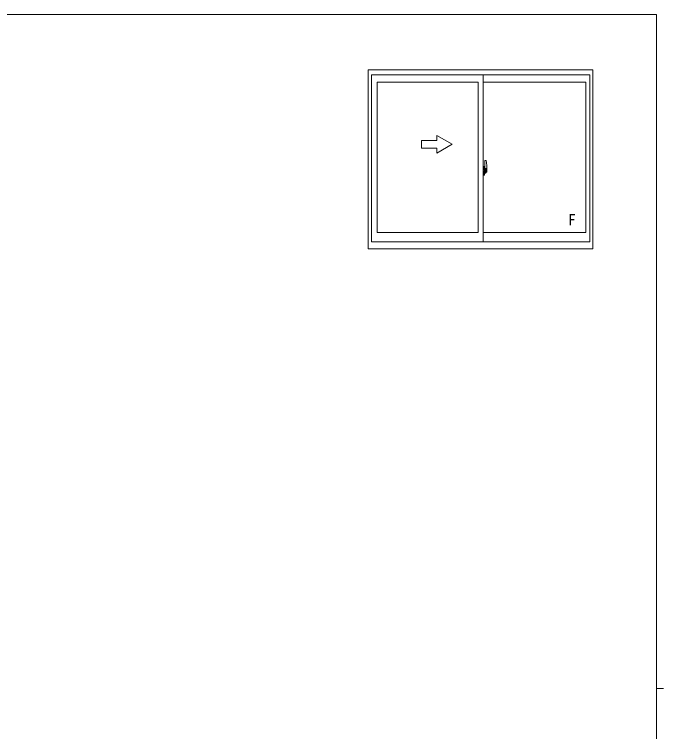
# Model space of a CAD drawing. Units: millimetres on the paper. Extents: x -420 to 373, y -297 to 267.
# Drawn here: x 102.3 to 355.1, y -14.9 to 264.4 of the extents above; entities that cross this region are included whole.
import ezdxf
from ezdxf.enums import TextEntityAlignment as Align

# ---------------------------------------------------------------- set-up
doc = ezdxf.new("R2010")
doc.units = ezdxf.units.MM
doc.linetypes.add('CHAIN2', pattern=[12, 9, -1, 1, -1])
doc.layers.add('0-1_YKK_ZWAK', color=7, linetype='Continuous', lineweight=9)
doc.layers.add('0-6_YKK_A1', color=4, linetype='Continuous', lineweight=9)
doc.styles.add('ＭＳ ゴシック', font='')
doc.styles.get('ＭＳ ゴシック').set_extended_font_data('MS Gothic')

msp = doc.modelspace()

# ---------------------------------------------------------------- linework, layer by layer
at = {"layer": '0-1_YKK_ZWAK'}
for p, q in [((352.3, 264.4), (-417.7, 264.4)), ((352.3, 264.4), (352.3, -260.6)), ((352.3, 1.9), (355.1, 1.9))]:
    msp.add_line(p, q, dxfattribs=at)
at = {"layer": '0-6_YKK_A1'}
for p, q in [((240.073, 242.808), (327.573, 242.808)), ((240.073, 173.058), (240.073, 242.808)), ((241.323, 240.808), (326.323, 240.808)), ((284.823, 175.808), (284.823, 240.808)), ((326.323, 240.808), (326.323, 175.808)), ((327.573, 242.808), (327.573, 173.058)), ((243.573, 179.508), (243.573, 237.958)), ((243.573, 237.958), (282.823, 237.958)), ((282.823, 179.508), (282.823, 237.958)), ((284.823, 237.958), (324.773, 237.958)), ((324.773, 237.958), (324.773, 179.508)), ((260.823, 215.308), (260.823, 212.308)), ((266.823, 215.308), (260.823, 215.308)), ((266.823, 215.308), (266.823, 217.272)), ((272.823, 213.808), (266.823, 217.272)), ((260.823, 212.308), (266.823, 212.308)), ((272.823, 213.808), (266.823, 210.344)), ((266.823, 210.344), (266.823, 212.308)), ((285.523, 207.457), (285.523, 204.198)), ((285.983, 207.467), (285.549, 207.483)), ((284.823, 205.233), (284.823, 201.733)), ((285.248, 205.219), (284.823, 205.233)), ((284.958, 203.973), (284.958, 203.903)), ((284.983, 203.998), (285.143, 203.998)), ((285.168, 203.973), (285.168, 203.903)), ((285.248, 205.219), (285.248, 204.233)), ((285.273, 205.188), (285.248, 205.188)), ((285.248, 205.188), (285.248, 204.233)), ((285.248, 204.233), (285.373, 204.233)), ((285.248, 204.233), (285.374, 204.229)), ((285.273, 205.213), (285.348, 205.213)), ((285.273, 205.213), (285.273, 204.258)), ((285.273, 204.258), (285.398, 204.258)), ((285.373, 204.233), (285.373, 204.258)), ((285.394, 203.864), (285.398, 203.891)), ((285.398, 205.163), (285.398, 204.258)), ((285.398, 203.891), (285.398, 204.204)), ((285.499, 204.057), (285.398, 204.058)), ((285.523, 204.238), (285.523, 203.679)), ((285.523, 204.198), (285.538, 204.198)), ((285.523, 203.679), (285.523, 204.032)), ((285.523, 203.741), (285.523, 203.975)), ((285.538, 204.198), (285.538, 203.901)), ((285.538, 203.901), (285.713, 203.901)), ((285.598, 204.241), (285.598, 203.901)), ((285.598, 204.073), (285.598, 204.123)), ((285.598, 203.901), (285.598, 203.679)), ((285.598, 203.901), (285.598, 203.679)), ((285.636, 204.35), (286.023, 204.35)), ((285.998, 204.278), (285.636, 204.278)), ((285.713, 203.901), (285.713, 203.083)), ((285.998, 203.298), (285.998, 204.278)), ((286.023, 203.291), (286.023, 204.35)), ((286.223, 205.213), (286.223, 202.996)), ((284.823, 203.621), (284.838, 203.621)), ((284.823, 203.296), (284.838, 203.296)), ((285.248, 201.748), (284.823, 201.733)), ((284.838, 203.843), (284.838, 203.837)), ((284.838, 203.843), (284.838, 202.774)), ((284.853, 203.857), (285.314, 203.841)), ((285.314, 202.776), (284.853, 202.759)), ((284.873, 202.883), (284.873, 202.826)), ((284.898, 202.908), (285.248, 202.908)), ((285.248, 202.801), (284.898, 202.801)), ((285.143, 203.878), (284.983, 203.878)), ((285.248, 202.733), (285.374, 202.738)), ((285.248, 202.733), (285.373, 202.733)), ((285.248, 201.778), (285.248, 202.733)), ((285.248, 202.733), (285.248, 201.748)), ((285.273, 201.778), (285.248, 201.778)), ((285.273, 202.883), (285.273, 202.826)), ((285.273, 202.708), (285.398, 202.708)), ((285.273, 201.753), (285.273, 202.708)), ((285.273, 201.753), (285.348, 201.753)), ((285.338, 203.817), (285.338, 202.8)), ((285.35, 203.818), (285.351, 203.818)), ((285.35, 203.818), (285.35, 203.149)), ((285.356, 203.148), (285.35, 203.149)), ((285.351, 203.818), (285.359, 203.819)), ((285.366, 203.144), (285.356, 203.148)), ((285.359, 203.819), (285.369, 203.825)), ((285.374, 203.138), (285.366, 203.144)), ((285.369, 203.825), (285.381, 203.837)), ((285.373, 202.733), (285.373, 202.708)), ((285.384, 203.126), (285.374, 203.138)), ((285.381, 203.837), (285.394, 203.864)), ((285.391, 203.113), (285.384, 203.126)), ((285.398, 203.084), (285.391, 203.113)), ((285.398, 203.076), (285.398, 203.084)), ((285.398, 202.763), (285.398, 203.076)), ((285.398, 202.908), (285.499, 202.91)), ((285.398, 201.803), (285.398, 202.708)), ((285.428, 203.679), (285.428, 203.481)), ((285.598, 203.679), (285.428, 203.679)), ((285.428, 203.481), (285.428, 203.456)), ((285.598, 203.481), (285.428, 203.481)), ((285.428, 203.456), (285.598, 203.456)), ((285.523, 203.783), (285.598, 203.783)), ((285.523, 203.456), (285.523, 202.658)), ((285.523, 202.935), (285.523, 203.456)), ((285.598, 203.381), (285.598, 203.456)), ((285.598, 203.456), (285.598, 202.658)), ((285.598, 203.336), (285.598, 203.381)), ((285.698, 203.381), (285.598, 203.381)), ((285.598, 203.142), (285.598, 203.336)), ((285.598, 203.312), (285.598, 203.042)), ((285.598, 203.088), (285.598, 203.142)), ((285.698, 203.142), (285.598, 203.142)), ((285.598, 203.083), (285.598, 203.088)), ((285.698, 203.088), (285.598, 203.088)), ((285.698, 203.083), (285.598, 203.083)), ((285.598, 203.042), (285.611, 203.042)), ((285.598, 202.94), (285.598, 202.889)), ((285.602, 202.873), (285.605, 202.866)), ((285.605, 202.866), (285.609, 202.861)), ((285.609, 202.861), (285.62, 202.853)), ((285.62, 202.853), (285.635, 202.848)), ((285.635, 202.848), (285.652, 202.848)), ((285.798, 202.62), (285.636, 202.62)), ((285.636, 202.545), (285.823, 202.545)), ((285.933, 202.848), (285.645, 202.848)), ((285.652, 202.848), (285.663, 202.85)), ((285.663, 202.85), (285.675, 202.853)), ((285.675, 202.853), (285.698, 202.863)), ((285.698, 203.456), (285.698, 203.654)), ((285.698, 203.57), (285.713, 203.57)), ((285.698, 203.381), (285.698, 203.456)), ((285.698, 203.456), (285.698, 203.456)), ((285.698, 203.336), (285.698, 203.381)), ((285.698, 203.088), (285.698, 203.142)), ((285.698, 203.083), (285.698, 203.088)), ((285.933, 203.083), (285.698, 203.083)), ((285.698, 202.863), (285.698, 202.864)), ((285.713, 203.118), (285.753, 203.118)), ((285.753, 203.118), (285.753, 203.083)), ((285.753, 203.111), (285.968, 203.111)), ((285.823, 202.595), (285.823, 202.545)), ((285.823, 202.545), (285.845, 202.576)), ((285.845, 202.576), (285.856, 202.592)), ((285.933, 202.994), (285.933, 203.083)), ((285.933, 203.042), (285.968, 203.042)), ((285.933, 202.848), (285.933, 202.864)), ((285.968, 203.111), (285.968, 202.939)), ((286.175, 202.946), (285.968, 202.939)), ((286.022, 203.251), (286.023, 203.288)), ((282.823, 179.508), (243.573, 179.508)), ((324.773, 179.508), (284.823, 179.508)), ((327.573, 173.058), (240.073, 173.058))]:
    msp.add_line(p, q, dxfattribs=at)
at = {"layer": '0-6_YKK_A1', "linetype": 'CHAIN2'}
msp.add_line((286.395, 203.308), (284.659, 203.308), dxfattribs=at)
at = {"layer": '0-6_YKK_A1'}
for points in [[(326.323, 175.808), (241.323, 175.808), (241.323, 240.808)], [(284.838, 203.843), (284.84, 203.85), (284.846, 203.856), (284.854, 203.857)], [(284.854, 202.759), (284.846, 202.761), (284.84, 202.766), (284.838, 202.774)], [(285.337, 203.825), (285.338, 203.821), (285.338, 203.817)], [(285.338, 202.8), (285.338, 202.796), (285.337, 202.791)], [(285.598, 203.679), (285.669, 203.672), (285.698, 203.654)], [(285.598, 203.481), (285.669, 203.474), (285.698, 203.456)], [(285.698, 203.456), (285.598, 203.456), (285.598, 203.456)], [(285.698, 203.142), (285.698, 203.336), (285.598, 203.336)], [(285.598, 203.083), (285.598, 202.952), (285.598, 202.94)], [(285.602, 202.873), (285.599, 202.881), (285.598, 202.889)], [(285.933, 202.864), (285.933, 202.994), (285.698, 202.994)], [(286.022, 203.241), (286.023, 203.288), (286.023, 203.291)]]:
    msp.add_lwpolyline(points, dxfattribs=at)
for centre, radius, start, end in [((285.548, 207.457), 0.025, 88, 180), ((285.981, 207.417), 0.05, 9.79346, 88), ((272.973, 205.172), 13.25, 0.17856, 9.79346), ((284.983, 203.973), 0.025, 90, 180), ((284.983, 203.903), 0.025, 180, 270), ((285.143, 203.973), 0.025, 0, 90), ((285.143, 203.903), 0.025, 270, 0), ((285.348, 205.163), 0.05, 0, 90), ((285.373, 204.204), 0.025, 0, 88), ((285.498, 204.032), 0.025, 0, 88.99998), ((285.636, 204.238), 0.113, 90, 180), ((285.636, 204.241), 0.0375, 90, 180), ((285.998, 204.303), 0.025, 270, 0), ((284.898, 202.883), 0.025, 90, 180), ((284.898, 202.826), 0.025, 180, 270), ((285.248, 202.883), 0.025, 0, 90), ((285.248, 202.826), 0.025, 270, 0), ((285.313, 203.816), 0.0254, 22.09753, 91.00793), ((285.313, 202.801), 0.0256, 269.33273, 337.56177), ((285.348, 201.803), 0.05, 270, 0), ((285.373, 202.763), 0.025, 271.99998, 0), ((285.498, 202.935), 0.025, 270.99997, 0), ((285.636, 202.658), 0.113, 180, 270), ((285.693, 203.089), 0.095, 183.2594, 273.08768), ((285.636, 202.658), 0.0375, 180, 270), ((285.113, 203.172), 0.88, 321.17381, 347.94702), ((285.798, 202.595), 0.025, 0, 90), ((285.075, 203.152), 0.933, 323.36708, 346.8425), ((284.715, 203.23), 1.307, 330.76877, 347.14854), ((285.113, 203.172), 0.88, 347.94702, 350.0179), ((284.527, 203.258), 1.472, 350.6691, 1.57924), ((285.075, 203.152), 0.933, 346.8425, 351.37085), ((284.715, 203.23), 1.307, 347.14854, 0.46379), ((284.547, 203.289), 1.476, 349.18681, 0.08105), ((286.173, 202.996), 0.05, 272, 0)]:
    msp.add_arc(centre, radius, start, end, dxfattribs=at)

# ---------------------------------------------------------------- texts
at = {"layer": '0-6_YKK_A1', "color": 3, "style": 'ＭＳ ゴシック'}
msp.add_text('F', height=4.399, dxfattribs=at).set_placement((317.857, 180.898), align=Align.BOTTOM_LEFT)

doc.saveas('drawing.dxf')
